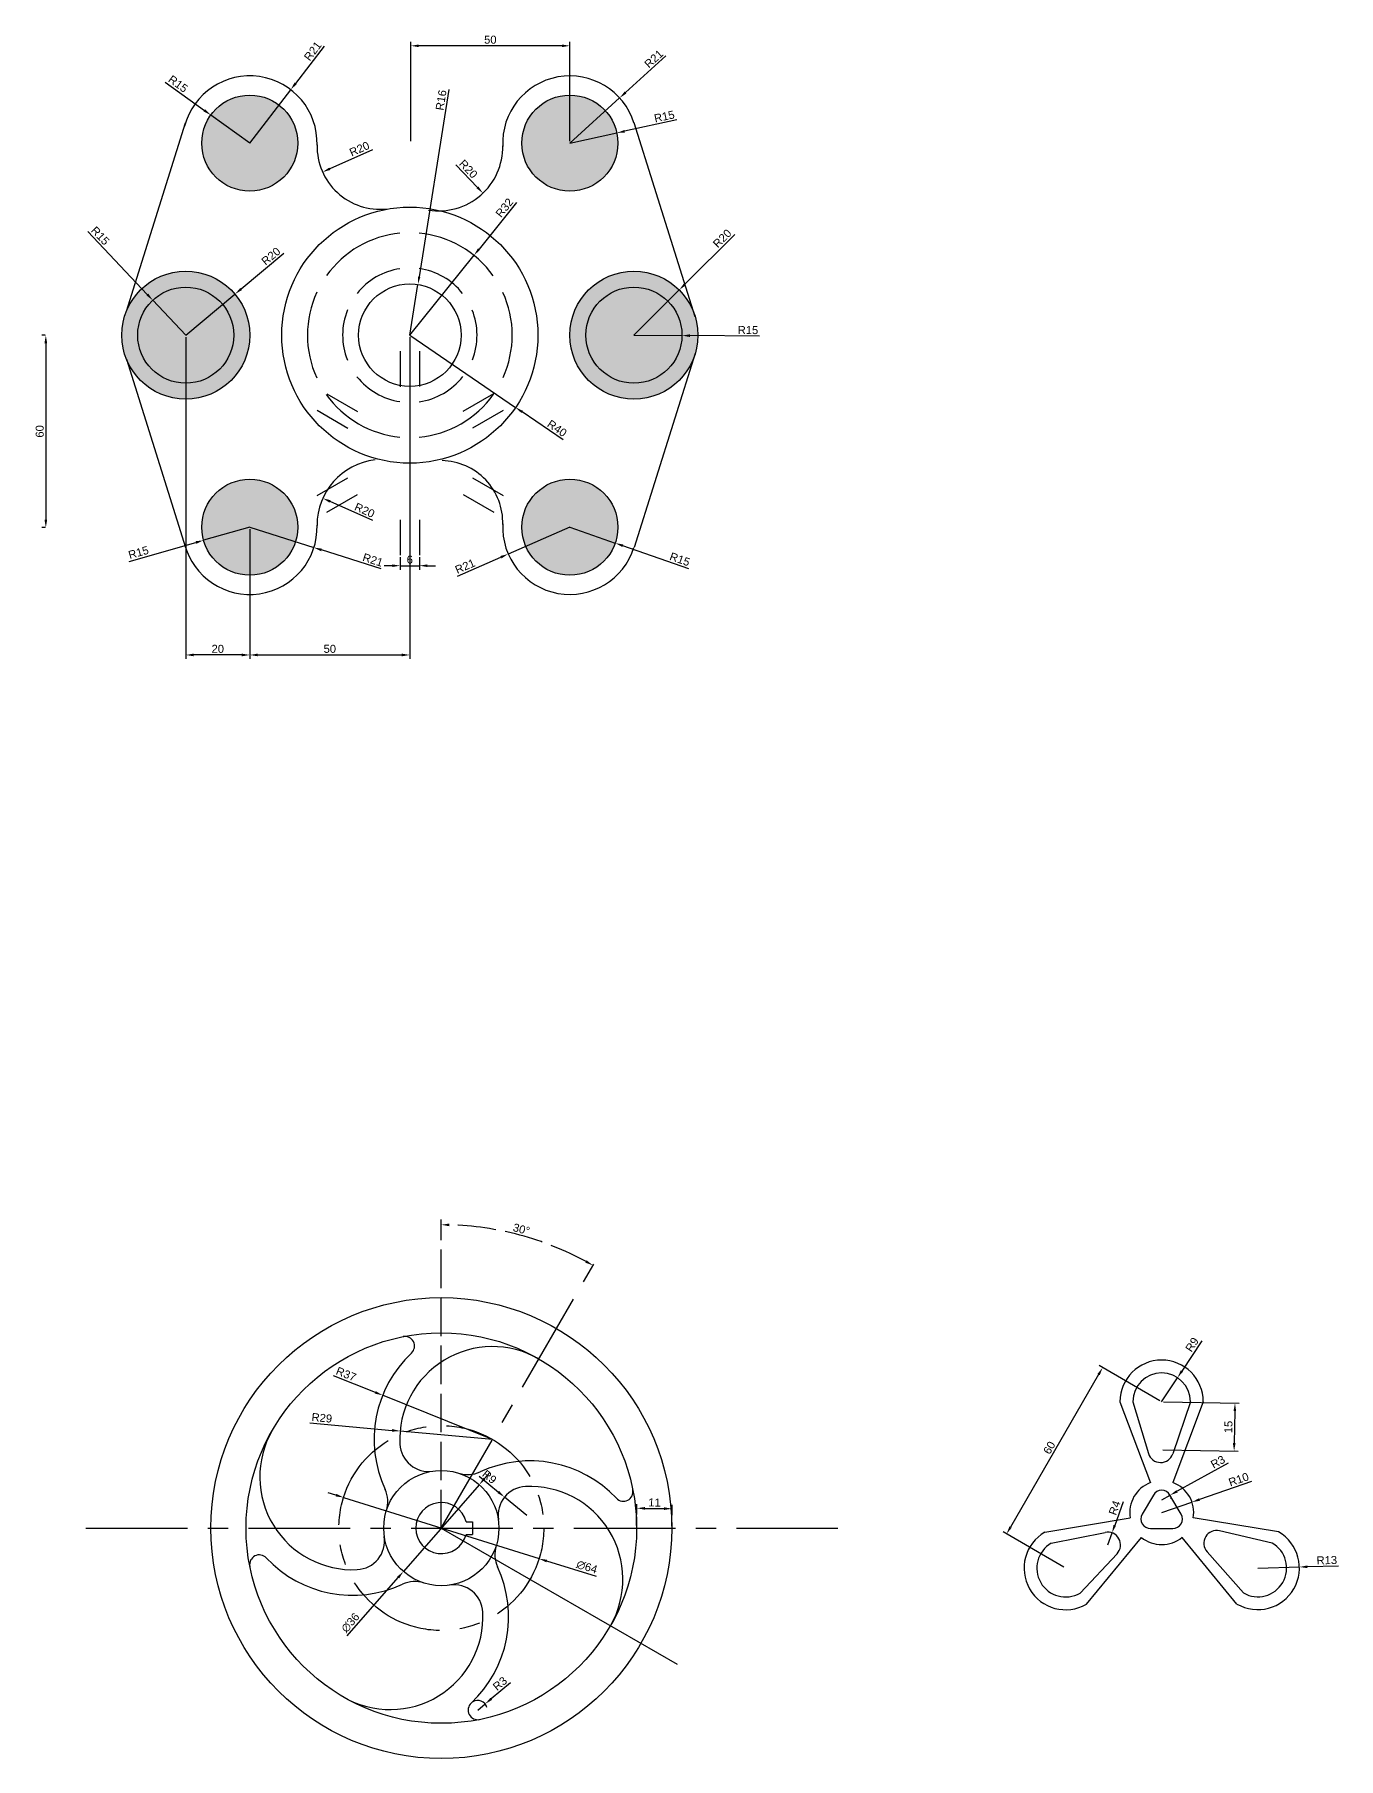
# Model space of a CAD drawing. Header units: millimetres. Extents: x 2986 to 4728, y 1033 to 1995.
# Drawn here: x 4321 to 4728, y 1033 to 1571 of the extents above; entities that cross this region are included whole.
import ezdxf

# ---------------------------------------------------------------- set-up
doc = ezdxf.new("R2010")
doc.units = ezdxf.units.MM
doc.linetypes.add('ACAD_ISO02W100', pattern=[15, 12, -3])
doc.linetypes.add('CENTER', pattern=[50.8, 31.75, -6.35, 6.35, -6.35])
doc.styles.get("Standard").update_dxf_attribs({"font": 'arial.ttf'})
doc.dimstyles.new('ISO-25', dxfattribs={"dimtxt": 2.5, "dimasz": 2.5, "dimexe": 1.25, "dimexo": 0.625, "dimtad": 1, "dimdec": 0, "dimtxsty": 'Standard', "dimcen": 2.5, "dimadec": 0, "dimazin": 0, "dimtfac": 1, "dimtdec": 0, "dimtmove": 0, "dimatfit": 3, "dimfxl": 1, "dimarcsym": 0})

# ---------------------------------------------------------------- blocks, each defined once
blk = doc.blocks.new('*D61')
at = {"color": 0, "lineweight": -2, "transparency": 16777216}
blk.add_line((4426.16, 1535.2), (4412.85, 1529.25), dxfattribs=at)
at = {"color": 0, "transparency": 16777216}
blk.add_solid([(4412.68, 1529.63), (4413.02, 1528.87), (4410.57, 1528.23)], dxfattribs=at)
at = {"layer": 'Defpoints', "color": 0, "transparency": 16777216}
for p in [(4428.55, 1536.27, -60), (4410.57, 1528.23, -60)]:
    blk.add_point(p, dxfattribs=at)
at = {"color": 0, "transparency": 16777216, "insert": (4422.09, 1535.46), "char_height": 2.5, "attachment_point": 5, "rotation": 24.1122}
blk.add_mtext('R20', dxfattribs=at)
blk = doc.blocks.new('*D62')
at = {"color": 0, "lineweight": -2, "transparency": 16777216}
blk.add_line((4452.25, 1530.47), (4458.96, 1523.45), dxfattribs=at)
at = {"color": 0, "transparency": 16777216}
blk.add_solid([(4459.26, 1523.73), (4458.66, 1523.16), (4460.68, 1521.64)], dxfattribs=at)
at = {"layer": 'Defpoints', "color": 0, "transparency": 16777216}
for p in [(4446.87, 1536.1, -60), (4460.68, 1521.64, -60)]:
    blk.add_point(p, dxfattribs=at)
at = {"color": 0, "transparency": 16777216, "insert": (4456.11, 1529.18), "char_height": 2.5, "attachment_point": 5, "rotation": 313.6941}
blk.add_mtext('R20', dxfattribs=at)
blk = doc.blocks.new('*D63')
at = {"color": 0, "lineweight": -2, "transparency": 16777216}
blk.add_line((4426.23, 1419.33), (4412.93, 1425.29), dxfattribs=at)
at = {"color": 0, "transparency": 16777216}
blk.add_solid([(4413.1, 1425.67), (4412.76, 1424.91), (4410.65, 1426.31)], dxfattribs=at)
at = {"layer": 'Defpoints', "color": 0, "transparency": 16777216}
for p in [(4410.65, 1426.31, -60), (4429.33, 1417.94, -60)]:
    blk.add_point(p, dxfattribs=at)
at = {"color": 0, "transparency": 16777216, "insert": (4423.71, 1422.54), "char_height": 2.5, "attachment_point": 5, "rotation": 335.8878}
blk.add_mtext('R20', dxfattribs=at)
blk = doc.blocks.new('*D64')
at = {"color": 0, "lineweight": -2, "transparency": 16777216}
for p, q in [((4438.14, 1537.89), (4438.14, 1568.92)), ((4485.34, 1567.67), (4440.64, 1567.67)), ((4487.84, 1537.89), (4487.84, 1568.92))]:
    blk.add_line(p, q, dxfattribs=at)
at = {"color": 0, "transparency": 16777216}
for points in [[(4440.64, 1568.08), (4440.64, 1567.25), (4438.14, 1567.67)], [(4485.34, 1568.08), (4485.34, 1567.25), (4487.84, 1567.67)]]:
    blk.add_solid(points, dxfattribs=at)
at = {"layer": 'Defpoints', "color": 0, "transparency": 16777216}
for p in [(4438.14, 1567.67), (4438.14, 1537.26, -60), (4487.84, 1537.26, -60)]:
    blk.add_point(p, dxfattribs=at)
at = {"color": 0, "transparency": 16777216, "insert": (4462.99, 1569.57), "char_height": 2.5, "attachment_point": 5}
blk.add_mtext('50', dxfattribs=at)
blk = doc.blocks.new('*D65')
at = {"color": 0, "lineweight": -2, "transparency": 16777216}
for p, q in [((4367.84, 1476.64), (4367.84, 1376.09)), ((4387.84, 1416.64), (4387.84, 1376.09)), ((4385.34, 1377.34), (4370.34, 1377.34))]:
    blk.add_line(p, q, dxfattribs=at)
at = {"color": 0, "transparency": 16777216}
for points in [[(4370.34, 1377.76), (4370.34, 1376.92), (4367.84, 1377.34)], [(4385.34, 1377.76), (4385.34, 1376.92), (4387.84, 1377.34)]]:
    blk.add_solid(points, dxfattribs=at)
at = {"layer": 'Defpoints', "color": 0, "transparency": 16777216}
for p in [(4367.84, 1477.26, -60), (4387.84, 1417.26, -60), (4367.84, 1377.34)]:
    blk.add_point(p, dxfattribs=at)
at = {"color": 0, "transparency": 16777216, "insert": (4377.84, 1379.24), "char_height": 2.5, "attachment_point": 5}
blk.add_mtext('20', dxfattribs=at)
blk = doc.blocks.new('*D66')
at = {"color": 0, "lineweight": -2, "transparency": 16777216}
for p, q in [((4437.84, 1476.64), (4437.84, 1376.09)), ((4387.84, 1416.01), (4387.84, 1376.09)), ((4390.34, 1377.34), (4435.34, 1377.34))]:
    blk.add_line(p, q, dxfattribs=at)
at = {"color": 0, "transparency": 16777216}
for points in [[(4390.34, 1377.76), (4390.34, 1376.92), (4387.84, 1377.34)], [(4435.34, 1377.76), (4435.34, 1376.92), (4437.84, 1377.34)]]:
    blk.add_solid(points, dxfattribs=at)
at = {"layer": 'Defpoints', "color": 0, "transparency": 16777216}
for p in [(4437.84, 1477.26), (4387.84, 1416.64), (4437.84, 1377.34)]:
    blk.add_point(p, dxfattribs=at)
at = {"color": 0, "transparency": 16777216, "insert": (4412.84, 1379.24), "char_height": 2.5, "attachment_point": 5}
blk.add_mtext('50', dxfattribs=at)
blk = doc.blocks.new('*D68')
at = {"color": 0, "lineweight": -2, "transparency": 16777216}
for p, q in [((4487.84, 1417.26), (4502, 1412.3)), ((4524.99, 1404.23), (4504.36, 1411.47))]:
    blk.add_line(p, q, dxfattribs=at)
at = {"color": 0, "transparency": 16777216}
blk.add_solid([(4504.49, 1411.86), (4504.22, 1411.08), (4502, 1412.3)], dxfattribs=at)
at = {"layer": 'Defpoints', "color": 0, "transparency": 16777216}
for p in [(4487.84, 1417.26, -60), (4502, 1412.3, -60)]:
    blk.add_point(p, dxfattribs=at)
at = {"color": 0, "transparency": 16777216, "insert": (4522.2, 1407.23), "char_height": 2.5, "attachment_point": 5, "rotation": 340.671}
blk.add_mtext('R15', dxfattribs=at)
blk = doc.blocks.new('*D69')
at = {"color": 0, "lineweight": -2, "transparency": 16777216}
for p, q in [((4539.33, 1508.69), (4523.77, 1493.16)), ((4507.84, 1477.26), (4522, 1491.39))]:
    blk.add_line(p, q, dxfattribs=at)
at = {"color": 0, "transparency": 16777216}
blk.add_solid([(4523.47, 1493.45), (4524.06, 1492.86), (4522, 1491.39)], dxfattribs=at)
at = {"layer": 'Defpoints', "color": 0, "transparency": 16777216}
for p in [(4522, 1491.39, -60), (4507.84, 1477.26, -60)]:
    blk.add_point(p, dxfattribs=at)
at = {"color": 0, "transparency": 16777216, "insert": (4535.43, 1507.48), "char_height": 2.5, "attachment_point": 5, "rotation": 44.9417}
blk.add_mtext('R20', dxfattribs=at)
blk = doc.blocks.new('*D70')
at = {"color": 0, "lineweight": -2, "transparency": 16777216}
for p, q in [((4507.84, 1477.26), (4522.84, 1477.13)), ((4547.08, 1476.92), (4525.34, 1477.11))]:
    blk.add_line(p, q, dxfattribs=at)
at = {"color": 0, "transparency": 16777216}
blk.add_solid([(4525.34, 1477.53), (4525.34, 1476.69), (4522.84, 1477.13)], dxfattribs=at)
at = {"layer": 'Defpoints', "color": 0, "transparency": 16777216}
for p in [(4507.84, 1477.26, -60), (4522.84, 1477.13, -60)]:
    blk.add_point(p, dxfattribs=at)
at = {"color": 0, "transparency": 16777216, "insert": (4543.47, 1478.85), "char_height": 2.5, "attachment_point": 5, "rotation": 359.4988}
blk.add_mtext('R15', dxfattribs=at)
blk = doc.blocks.new('*D71')
at = {"color": 0, "lineweight": -2, "transparency": 16777216}
for p, q in [((4450.05, 1553.97), (4440.75, 1495.53)), ((4437.84, 1477.26), (4440.36, 1493.06))]:
    blk.add_line(p, q, dxfattribs=at)
at = {"color": 0, "transparency": 16777216}
blk.add_solid([(4440.34, 1495.6), (4441.16, 1495.47), (4440.36, 1493.06)], dxfattribs=at)
at = {"layer": 'Defpoints', "color": 0, "transparency": 16777216}
for p in [(4440.36, 1493.06), (4437.84, 1477.26)]:
    blk.add_point(p, dxfattribs=at)
at = {"color": 0, "transparency": 16777216, "insert": (4447.61, 1550.7), "char_height": 2.5, "attachment_point": 5, "rotation": 80.9533}
blk.add_mtext('R16', dxfattribs=at)
blk = doc.blocks.new('*D72')
at = {"color": 0, "lineweight": -2, "transparency": 16777216}
for p, q in [((4471.14, 1518.7), (4459.45, 1504.16)), ((4437.84, 1477.26), (4457.89, 1502.21))]:
    blk.add_line(p, q, dxfattribs=at)
at = {"color": 0, "transparency": 16777216}
blk.add_solid([(4459.13, 1504.42), (4459.78, 1503.89), (4457.89, 1502.21)], dxfattribs=at)
at = {"layer": 'Defpoints', "color": 0, "transparency": 16777216}
for p in [(4457.89, 1502.21), (4437.84, 1477.26)]:
    blk.add_point(p, dxfattribs=at)
at = {"color": 0, "transparency": 16777216, "insert": (4467.4, 1517.08), "char_height": 2.5, "attachment_point": 5, "rotation": 51.216}
blk.add_mtext('R32', dxfattribs=at)
blk = doc.blocks.new('*D73')
at = {"color": 0, "lineweight": -2, "transparency": 16777216}
for p, q in [((4437.84, 1477.26), (4470.86, 1454.69)), ((4485.74, 1444.53), (4472.93, 1453.28))]:
    blk.add_line(p, q, dxfattribs=at)
at = {"color": 0, "transparency": 16777216}
blk.add_solid([(4473.16, 1453.62), (4472.69, 1452.94), (4470.86, 1454.69)], dxfattribs=at)
at = {"layer": 'Defpoints', "color": 0, "transparency": 16777216}
for p in [(4437.84, 1477.26), (4470.86, 1454.69)]:
    blk.add_point(p, dxfattribs=at)
at = {"color": 0, "transparency": 16777216, "insert": (4483.83, 1448.13), "char_height": 2.5, "attachment_point": 5, "rotation": 325.6472}
blk.add_mtext('R40', dxfattribs=at)
blk = doc.blocks.new('*D74')
at = {"color": 0, "lineweight": -2, "transparency": 16777216}
for p, q in [((4398.44, 1502.78), (4385.12, 1491.67)), ((4367.84, 1477.26), (4383.2, 1490.07))]:
    blk.add_line(p, q, dxfattribs=at)
at = {"color": 0, "transparency": 16777216}
blk.add_solid([(4384.86, 1491.99), (4385.39, 1491.35), (4383.2, 1490.07)], dxfattribs=at)
at = {"layer": 'Defpoints', "color": 0, "transparency": 16777216}
for p in [(4383.2, 1490.07, -60), (4367.84, 1477.26, -60)]:
    blk.add_point(p, dxfattribs=at)
at = {"color": 0, "transparency": 16777216, "insert": (4394.45, 1501.93), "char_height": 2.5, "attachment_point": 5, "rotation": 39.822}
blk.add_mtext('R20', dxfattribs=at)
blk = doc.blocks.new('*D75')
at = {"color": 0, "lineweight": -2, "transparency": 16777216}
for p, q in [((4337.27, 1509.65), (4355.83, 1489.99)), ((4367.84, 1477.26), (4357.54, 1488.17))]:
    blk.add_line(p, q, dxfattribs=at)
at = {"color": 0, "transparency": 16777216}
blk.add_solid([(4356.13, 1490.27), (4355.52, 1489.7), (4357.54, 1488.17)], dxfattribs=at)
at = {"layer": 'Defpoints', "color": 0, "transparency": 16777216}
for p in [(4357.54, 1488.17, -60), (4367.84, 1477.26, -60)]:
    blk.add_point(p, dxfattribs=at)
at = {"color": 0, "transparency": 16777216, "insert": (4341.13, 1508.32), "char_height": 2.5, "attachment_point": 5, "rotation": 313.3552}
blk.add_mtext('R15', dxfattribs=at)
blk = doc.blocks.new('*D76')
at = {"color": 0, "lineweight": -2, "transparency": 16777216}
for p, q in [((4411.06, 1567.55), (4402.15, 1555.94)), ((4387.84, 1537.26), (4400.63, 1553.95))]:
    blk.add_line(p, q, dxfattribs=at)
at = {"color": 0, "transparency": 16777216}
blk.add_solid([(4401.82, 1556.19), (4402.49, 1555.68), (4400.63, 1553.95)], dxfattribs=at)
at = {"layer": 'Defpoints', "color": 0, "transparency": 16777216}
for p in [(4400.63, 1553.95, -60), (4387.84, 1537.26, -60)]:
    blk.add_point(p, dxfattribs=at)
at = {"color": 0, "transparency": 16777216, "insert": (4407.51, 1566.02), "char_height": 2.5, "attachment_point": 5, "rotation": 52.5311}
blk.add_mtext('R21', dxfattribs=at)
blk = doc.blocks.new('*D77')
at = {"color": 0, "lineweight": -2, "transparency": 16777216}
for p, q in [((4361.39, 1556.35), (4373.65, 1547.5)), ((4387.84, 1537.26), (4375.68, 1546.04))]:
    blk.add_line(p, q, dxfattribs=at)
at = {"color": 0, "transparency": 16777216}
blk.add_solid([(4373.89, 1547.84), (4373.41, 1547.17), (4375.68, 1546.04)], dxfattribs=at)
at = {"layer": 'Defpoints', "color": 0, "transparency": 16777216}
for p in [(4375.68, 1546.04, -60), (4387.84, 1537.26, -60)]:
    blk.add_point(p, dxfattribs=at)
at = {"color": 0, "transparency": 16777216, "insert": (4365.44, 1555.77), "char_height": 2.5, "attachment_point": 5, "rotation": 324.1839}
blk.add_mtext('R15', dxfattribs=at)
blk = doc.blocks.new('*D78')
at = {"color": 0, "lineweight": -2, "transparency": 16777216}
for p, q in [((4517.79, 1564.49), (4505.23, 1553.07)), ((4487.84, 1537.26), (4503.38, 1551.39))]:
    blk.add_line(p, q, dxfattribs=at)
at = {"color": 0, "transparency": 16777216}
blk.add_solid([(4504.95, 1553.38), (4505.51, 1552.76), (4503.38, 1551.39)], dxfattribs=at)
at = {"layer": 'Defpoints', "color": 0, "transparency": 16777216}
for p in [(4503.38, 1551.39, -60), (4487.84, 1537.26, -60)]:
    blk.add_point(p, dxfattribs=at)
at = {"color": 0, "transparency": 16777216, "insert": (4514.04, 1563.61), "char_height": 2.5, "attachment_point": 5, "rotation": 42.2667}
blk.add_mtext('R21', dxfattribs=at)
blk = doc.blocks.new('*D79')
at = {"color": 0, "lineweight": -2, "transparency": 16777216}
for p, q in [((4521.28, 1544.5), (4504.95, 1540.97)), ((4487.84, 1537.26), (4502.5, 1540.44))]:
    blk.add_line(p, q, dxfattribs=at)
at = {"color": 0, "transparency": 16777216}
blk.add_solid([(4504.86, 1541.37), (4505.03, 1540.56), (4502.5, 1540.44)], dxfattribs=at)
at = {"layer": 'Defpoints', "color": 0, "transparency": 16777216}
for p in [(4487.84, 1537.26, -60), (4502.5, 1540.44, -60)]:
    blk.add_point(p, dxfattribs=at)
at = {"color": 0, "transparency": 16777216, "insert": (4517.34, 1545.59), "char_height": 2.5, "attachment_point": 5, "rotation": 12.2175}
blk.add_mtext('R15', dxfattribs=at)
blk = doc.blocks.new('*D80')
at = {"color": 0, "lineweight": -2, "transparency": 16777216}
for p, q in [((4387.84, 1417.26), (4373.41, 1413.16)), ((4350.11, 1406.53), (4371.01, 1412.48))]:
    blk.add_line(p, q, dxfattribs=at)
at = {"color": 0, "transparency": 16777216}
blk.add_solid([(4370.89, 1412.88), (4371.12, 1412.07), (4373.41, 1413.16)], dxfattribs=at)
at = {"layer": 'Defpoints', "color": 0, "transparency": 16777216}
for p in [(4387.84, 1417.26, -60), (4373.41, 1413.16, -60)]:
    blk.add_point(p, dxfattribs=at)
at = {"color": 0, "transparency": 16777216, "insert": (4353.08, 1409.35), "char_height": 2.5, "attachment_point": 5, "rotation": 15.8754}
blk.add_mtext('R15', dxfattribs=at)
blk = doc.blocks.new('*D81')
at = {"color": 0, "lineweight": -2, "transparency": 16777216}
for p, q in [((4387.84, 1417.26), (4407.89, 1410.9)), ((4428.93, 1404.23), (4410.27, 1410.15))]:
    blk.add_line(p, q, dxfattribs=at)
at = {"color": 0, "transparency": 16777216}
blk.add_solid([(4410.39, 1410.54), (4410.14, 1409.75), (4407.89, 1410.9)], dxfattribs=at)
at = {"layer": 'Defpoints', "color": 0, "transparency": 16777216}
for p in [(4387.84, 1417.26, -60), (4407.89, 1410.9, -60)]:
    blk.add_point(p, dxfattribs=at)
at = {"color": 0, "transparency": 16777216, "insert": (4426.29, 1407.04), "char_height": 2.5, "attachment_point": 5, "rotation": 342.3958}
blk.add_mtext('R21', dxfattribs=at)
blk = doc.blocks.new('*D82')
at = {"color": 0, "lineweight": -2, "transparency": 16777216}
for p, q in [((4487.84, 1417.26), (4468.59, 1408.88)), ((4452.76, 1401.99), (4466.3, 1407.88))]:
    blk.add_line(p, q, dxfattribs=at)
at = {"color": 0, "transparency": 16777216}
blk.add_solid([(4466.13, 1408.26), (4466.46, 1407.5), (4468.59, 1408.88)], dxfattribs=at)
at = {"layer": 'Defpoints', "color": 0, "transparency": 16777216}
for p in [(4487.84, 1417.26, -60), (4468.59, 1408.88, -60)]:
    blk.add_point(p, dxfattribs=at)
at = {"color": 0, "transparency": 16777216, "insert": (4455.1, 1405.06), "char_height": 2.5, "attachment_point": 5, "rotation": 23.5279}
blk.add_mtext('R21', dxfattribs=at)
blk = doc.blocks.new('*D84')
at = {"color": 0, "lineweight": -2, "transparency": 16777216}
for p, q in [((4323.95, 1477.26), (4322.88, 1477.26)), ((4324.13, 1474.76), (4324.13, 1419.64)), ((4323.95, 1417.14), (4322.88, 1417.14))]:
    blk.add_line(p, q, dxfattribs=at)
at = {"color": 0, "transparency": 16777216}
for points in [[(4323.71, 1474.76), (4324.54, 1474.76), (4324.13, 1477.26)], [(4323.71, 1419.64), (4324.54, 1419.64), (4324.13, 1417.14)]]:
    blk.add_solid(points, dxfattribs=at)
at = {"layer": 'Defpoints', "color": 0, "transparency": 16777216}
for p in [(4324.57, 1477.26), (4324.13, 1417.14), (4324.57, 1417.14)]:
    blk.add_point(p, dxfattribs=at)
at = {"color": 0, "transparency": 16777216, "insert": (4322.22, 1447.2), "char_height": 2.5, "attachment_point": 5, "rotation": 90}
blk.add_mtext('60', dxfattribs=at)
blk = doc.blocks.new('*D85')
at = {"color": 0, "lineweight": -2, "transparency": 16777216}
for p, q in [((4434.84, 1407.9), (4434.84, 1403.98)), ((4440.84, 1407.88), (4440.84, 1403.98)), ((4432.34, 1405.23), (4429.84, 1405.23)), ((4434.84, 1405.23), (4440.84, 1405.23)), ((4443.34, 1405.23), (4445.84, 1405.23))]:
    blk.add_line(p, q, dxfattribs=at)
at = {"color": 0, "transparency": 16777216}
for points in [[(4432.34, 1405.65), (4432.34, 1404.82), (4434.84, 1405.23)], [(4443.34, 1405.65), (4443.34, 1404.82), (4440.84, 1405.23)]]:
    blk.add_solid(points, dxfattribs=at)
at = {"layer": 'Defpoints', "color": 0, "transparency": 16777216}
for p in [(4434.84, 1408.52, -4617.16), (4440.84, 1408.51, -4617.16), (4440.84, 1405.23)]:
    blk.add_point(p, dxfattribs=at)
at = {"color": 0, "transparency": 16777216, "insert": (4437.84, 1407.13), "char_height": 2.5, "attachment_point": 5}
blk.add_mtext('6', dxfattribs=at)
blk = doc.blocks.new('*U86')
for centre, radius, start, end in [((-7.44, -4.83), 29, 60, 182.886), ((-27.41, -5.84), 9, 182.886, 278.4652), ((-15.15, -6.85), 9, 252.1264, 294.9802), ((4.28, -48.55), 37, 43.1982, 114.9802), ((33.44, -21.17), 3, 223.1982, 11.3162)]:
    blk.add_arc(centre, radius, start, end)
blk = doc.blocks.new('*U87')
at = {"color": 0, "linetype": 'ByBlock', "lineweight": -2, "transparency": 16777216}
for p, rotation in [((4415.13, 1127.97), 90.00000000000001), ((4480.23, 1081.1), 269.9999999999999), ((4424.24, 1071.99), 180)]:
    blk.add_blockref('*U86', p, dxfattribs=dict(at, rotation=rotation))
blk.add_blockref('*U86', (4471.11, 1137.08), dxfattribs=at)
blk = doc.blocks.new('*D88')
at = {"color": 0, "lineweight": -2, "transparency": 16777216}
for p, q in [((4508.69, 1105.31), (4508.78, 1111.98)), ((4511.26, 1110.7), (4517.26, 1110.61)), ((4519.69, 1105.16), (4519.78, 1111.83))]:
    blk.add_line(p, q, dxfattribs=at)
at = {"color": 0, "transparency": 16777216}
for points in [[(4511.27, 1111.11), (4511.26, 1110.28), (4508.76, 1110.73)], [(4517.27, 1111.03), (4517.26, 1110.19), (4519.76, 1110.58)]]:
    blk.add_solid(points, dxfattribs=at)
at = {"layer": 'Defpoints', "color": 0, "transparency": 16777216}
for p in [(4519.76, 1110.58), (4508.68, 1104.69), (4519.68, 1104.53)]:
    blk.add_point(p, dxfattribs=at)
at = {"color": 0, "transparency": 16777216, "insert": (4514.29, 1112.53), "char_height": 2.5, "attachment_point": 5, "rotation": 359.194}
blk.add_mtext('11', dxfattribs=at)
blk = doc.blocks.new('*D89')
at = {"color": 0, "lineweight": -2, "transparency": 16777216}
for p, q in [((4459.46, 1120.73), (4465.49, 1115.8)), ((4474.38, 1108.51), (4467.42, 1114.21))]:
    blk.add_line(p, q, dxfattribs=at)
at = {"color": 0, "transparency": 16777216}
blk.add_solid([(4465.75, 1116.12), (4465.22, 1115.47), (4467.42, 1114.21)], dxfattribs=at)
at = {"layer": 'Defpoints', "color": 0, "transparency": 16777216}
for p in [(4467.42, 1114.21), (4474.38, 1108.51)]:
    blk.add_point(p, dxfattribs=at)
at = {"color": 0, "transparency": 16777216, "insert": (4462.71, 1120.53), "char_height": 2.5, "attachment_point": 5, "rotation": 320.6756}
blk.add_mtext('R9', dxfattribs=at)
blk = doc.blocks.new('*D90')
at = {"color": 0, "lineweight": -2, "transparency": 16777216}
for p, q in [((4406.59, 1137.39), (4432.31, 1135.07)), ((4463.68, 1132.25), (4434.8, 1134.85))]:
    blk.add_line(p, q, dxfattribs=at)
at = {"color": 0, "transparency": 16777216}
blk.add_solid([(4432.34, 1135.49), (4432.27, 1134.66), (4434.8, 1134.85)], dxfattribs=at)
at = {"layer": 'Defpoints', "color": 0, "transparency": 16777216}
for p in [(4434.8, 1134.85), (4463.68, 1132.25)]:
    blk.add_point(p, dxfattribs=at)
at = {"color": 0, "transparency": 16777216, "insert": (4410.36, 1138.96), "char_height": 2.5, "attachment_point": 5, "rotation": 354.8525}
blk.add_mtext('R29', dxfattribs=at)
blk = doc.blocks.new('*D91')
at = {"color": 0, "lineweight": -2, "transparency": 16777216}
for p, q in [((4413.87, 1152.21), (4427.02, 1146.95)), ((4463.68, 1132.25), (4429.34, 1146.02))]:
    blk.add_line(p, q, dxfattribs=at)
at = {"color": 0, "transparency": 16777216}
blk.add_solid([(4427.17, 1147.33), (4426.86, 1146.56), (4429.34, 1146.02)], dxfattribs=at)
at = {"layer": 'Defpoints', "color": 0, "transparency": 16777216}
for p in [(4429.34, 1146.02), (4463.68, 1132.25)]:
    blk.add_point(p, dxfattribs=at)
at = {"color": 0, "transparency": 16777216, "insert": (4417.94, 1152.64), "char_height": 2.5, "attachment_point": 5, "rotation": 338.153}
blk.add_mtext('R37', dxfattribs=at)
blk = doc.blocks.new('*D92')
at = {"color": 0, "lineweight": -2, "transparency": 16777216}
for p, q in [((4469.26, 1056.17), (4463.28, 1051.19)), ((4459.06, 1047.66), (4461.36, 1049.58))]:
    blk.add_line(p, q, dxfattribs=at)
blk.add_arc((4459.06, 1047.66), 3, 15.9687, 121.2615, dxfattribs=at)
at = {"color": 0, "transparency": 16777216}
blk.add_solid([(4463.02, 1051.51), (4463.55, 1050.87), (4461.36, 1049.58)], dxfattribs=at)
at = {"layer": 'Defpoints', "color": 0, "transparency": 16777216}
for p in [(4459.06, 1047.66), (4461.36, 1049.58)]:
    blk.add_point(p, dxfattribs=at)
at = {"color": 0, "transparency": 16777216, "insert": (4466.01, 1055.94), "char_height": 2.5, "attachment_point": 5, "rotation": 39.8419}
blk.add_mtext('R3', dxfattribs=at)
blk = doc.blocks.new('*D93')
at = {"color": 0, "lineweight": -2, "transparency": 16777216}
for p, q in [((4461.16, 1119.98), (4462.8, 1121.86)), ((4459.51, 1118.09), (4435.84, 1090.97)), ((4418.27, 1070.84), (4434.2, 1089.09))]:
    blk.add_line(p, q, dxfattribs=at)
at = {"color": 0, "transparency": 16777216}
for points in [[(4460.84, 1120.25), (4461.47, 1119.7), (4459.51, 1118.09)], [(4433.88, 1089.36), (4434.51, 1088.82), (4435.84, 1090.97)]]:
    blk.add_solid(points, dxfattribs=at)
at = {"layer": 'Defpoints', "color": 0, "transparency": 16777216}
for p in [(4459.51, 1118.09), (4435.84, 1090.97)]:
    blk.add_point(p, dxfattribs=at)
at = {"color": 0, "transparency": 16777216, "insert": (4419.27, 1074.98), "char_height": 2.5, "attachment_point": 5, "rotation": 48.8842}
blk.add_mtext('∅36', dxfattribs=at)
blk = doc.blocks.new('*D94')
at = {"color": 0, "lineweight": -2, "transparency": 16777216}
for p, q in [((4414.75, 1114.83), (4412.37, 1115.58)), ((4417.14, 1114.09), (4478.22, 1094.98)), ((4496.18, 1089.36), (4480.6, 1094.23))]:
    blk.add_line(p, q, dxfattribs=at)
at = {"color": 0, "transparency": 16777216}
for points in [[(4414.88, 1115.23), (4414.63, 1114.44), (4417.14, 1114.09)], [(4480.73, 1094.63), (4480.48, 1093.84), (4478.22, 1094.98)]]:
    blk.add_solid(points, dxfattribs=at)
at = {"layer": 'Defpoints', "color": 0, "transparency": 16777216}
for p in [(4417.14, 1114.09), (4478.22, 1094.98)]:
    blk.add_point(p, dxfattribs=at)
at = {"color": 0, "transparency": 16777216, "insert": (4493.17, 1092.37), "char_height": 2.5, "attachment_point": 5, "rotation": 342.6284}
blk.add_mtext('∅64', dxfattribs=at)
blk = doc.blocks.new('*D95')
at = {"color": 0, "linetype": 'ACAD_ISO02W100', "lineweight": -2, "transparency": 16777216}
blk.add_arc((4447.68, 1104.53), 94.77, 61.5115, 88.4885, dxfattribs=at)
at = {"color": 0, "linetype": 'ACAD_ISO02W100', "transparency": 16777216}
for points in [[(4450.17, 1198.85), (4450.18, 1199.69), (4447.68, 1199.3)], [(4493.09, 1188.19), (4492.68, 1187.46), (4495.06, 1186.61)]]:
    blk.add_solid(points, dxfattribs=at)
at = {"layer": 'Defpoints', "color": 0, "linetype": 'ACAD_ISO02W100', "transparency": 16777216}
for p in [(4447.68, 1200.99), (4480.09, 1193.59), (4495.28, 1186.98), (4447.68, 1104.53), (4447.68, 1104.53)]:
    blk.add_point(p, dxfattribs=at)
at = {"color": 0, "linetype": 'ACAD_ISO02W100', "transparency": 16777216, "insert": (4472.7, 1197.91), "char_height": 2.5, "attachment_point": 5, "rotation": 345}
blk.add_mtext('30°', dxfattribs=at)
blk = doc.blocks.new('*D113')
at = {"color": 0, "lineweight": -2, "transparency": 16777216}
for p, q in [((4673.32, 1144.01), (4696.87, 1143.56)), ((4695.57, 1141.08), (4695.38, 1131.08)), ((4673.03, 1129.01), (4696.58, 1128.56))]:
    blk.add_line(p, q, dxfattribs=at)
at = {"color": 0, "transparency": 16777216}
for points in [[(4695.15, 1141.09), (4695.98, 1141.07), (4695.62, 1143.58)], [(4694.96, 1131.09), (4695.79, 1131.07), (4695.33, 1128.58)]]:
    blk.add_solid(points, dxfattribs=at)
at = {"layer": 'Defpoints', "color": 0, "transparency": 16777216}
for p in [(4672.69, 1144.02), (4672.41, 1129.02), (4695.33, 1128.58)]:
    blk.add_point(p, dxfattribs=at)
at = {"color": 0, "transparency": 16777216, "insert": (4693.57, 1136.12), "char_height": 2.5, "attachment_point": 5, "rotation": 88.8991}
blk.add_mtext('15', dxfattribs=at)
blk = doc.blocks.new('*U114')
for p, q in [((-13, 6.15), (-3.5, -19.15)), ((-9, 6.15), (-4.12, -10.01)), ((9, 6.15), (3.5, -10.13)), ((13, 6.15), (3.53, -19.14))]:
    blk.add_line(p, q)
for centre, radius, start, end in [((0, 6.15), 13, 0, 180), ((0, 6.15), 9, 0, 180), ((-0.29, -8.85), 4, 196.818, 341.3348)]:
    blk.add_arc(centre, radius, start, end)
blk = doc.blocks.new('*U115')
at = {"color": 0, "linetype": 'ByBlock', "lineweight": -2, "transparency": 16777216}
blk.add_blockref('*U114', (4895.86, 1112.64), dxfattribs=at)
for p, rotation in [((4871.21, 1069.86), 120), ((4920.58, 1069.9), 240)]:
    blk.add_blockref('*U114', p, dxfattribs=dict(at, rotation=rotation))
blk = doc.blocks.new('*D116')
at = {"color": 0, "lineweight": -2, "transparency": 16777216}
for p, q in [((4685.25, 1163.01), (4679.04, 1153.61)), ((4672.69, 1144.02), (4677.66, 1151.53))]:
    blk.add_line(p, q, dxfattribs=at)
at = {"color": 0, "transparency": 16777216}
blk.add_solid([(4678.69, 1153.84), (4679.38, 1153.38), (4677.66, 1151.53)], dxfattribs=at)
at = {"layer": 'Defpoints', "color": 0, "transparency": 16777216}
for p in [(4677.66, 1151.53), (4672.69, 1144.02)]:
    blk.add_point(p, dxfattribs=at)
at = {"color": 0, "transparency": 16777216, "insert": (4682.2, 1161.85), "char_height": 2.5, "attachment_point": 5, "rotation": 56.5337}
blk.add_mtext('R9', dxfattribs=at)
blk = doc.blocks.new('*D117')
at = {"color": 0, "lineweight": -2, "transparency": 16777216}
for p, q in [((4702.74, 1092.06), (4715.73, 1092.38)), ((4727.95, 1092.68), (4718.23, 1092.44))]:
    blk.add_line(p, q, dxfattribs=at)
at = {"color": 0, "transparency": 16777216}
blk.add_solid([(4718.22, 1092.86), (4718.24, 1092.02), (4715.73, 1092.38)], dxfattribs=at)
at = {"layer": 'Defpoints', "color": 0, "transparency": 16777216}
for p in [(4702.74, 1092.06), (4715.73, 1092.38)]:
    blk.add_point(p, dxfattribs=at)
at = {"color": 0, "transparency": 16777216, "insert": (4724.3, 1094.49), "char_height": 2.5, "attachment_point": 5, "rotation": 1.4086}
blk.add_mtext('R13', dxfattribs=at)
blk = doc.blocks.new('*D118')
at = {"color": 0, "lineweight": -2, "transparency": 16777216}
for p, q in [((4700.8, 1119.11), (4684.53, 1113.46)), ((4672.72, 1109.37), (4682.16, 1112.64))]:
    blk.add_line(p, q, dxfattribs=at)
at = {"color": 0, "transparency": 16777216}
blk.add_solid([(4684.39, 1113.86), (4684.66, 1113.07), (4682.16, 1112.64)], dxfattribs=at)
at = {"layer": 'Defpoints', "color": 0, "transparency": 16777216}
for p in [(4682.16, 1112.64), (4672.72, 1109.37)]:
    blk.add_point(p, dxfattribs=at)
at = {"color": 0, "transparency": 16777216, "insert": (4696.77, 1119.72), "char_height": 2.5, "attachment_point": 5, "rotation": 19.1296}
blk.add_mtext('R10', dxfattribs=at)
blk = doc.blocks.new('*D119')
at = {"color": 0, "lineweight": -2, "transparency": 16777216}
for p, q in [((4693.5, 1124.81), (4677.53, 1116.02)), ((4672.72, 1113.37), (4675.34, 1114.81))]:
    blk.add_line(p, q, dxfattribs=at)
blk.add_arc((4672.72, 1113.37), 3, 4.9721, 30, dxfattribs=at)
at = {"color": 0, "transparency": 16777216}
blk.add_solid([(4677.33, 1116.39), (4677.73, 1115.66), (4675.34, 1114.81)], dxfattribs=at)
at = {"layer": 'Defpoints', "color": 0, "transparency": 16777216}
for p in [(4672.72, 1113.37), (4675.34, 1114.81)]:
    blk.add_point(p, dxfattribs=at)
at = {"color": 0, "transparency": 16777216, "insert": (4690.27, 1125.21), "char_height": 2.5, "attachment_point": 5, "rotation": 28.8453}
blk.add_mtext('R3', dxfattribs=at)
blk = doc.blocks.new('*D120')
at = {"color": 0, "lineweight": -2, "transparency": 16777216}
for p, q in [((4660.66, 1112.71), (4658.04, 1105.39)), ((4655.85, 1099.27), (4657.2, 1103.04))]:
    blk.add_line(p, q, dxfattribs=at)
at = {"color": 0, "transparency": 16777216}
blk.add_solid([(4657.65, 1105.53), (4658.43, 1105.25), (4657.2, 1103.04)], dxfattribs=at)
at = {"layer": 'Defpoints', "color": 0, "transparency": 16777216}
for p in [(4655.85, 1099.27), (4657.2, 1103.04)]:
    blk.add_point(p, dxfattribs=at)
at = {"color": 0, "transparency": 16777216, "insert": (4658, 1110.86), "char_height": 2.5, "attachment_point": 5, "rotation": 70.3023}
blk.add_mtext('R4', dxfattribs=at)
blk = doc.blocks.new('*D121')
at = {"color": 0, "lineweight": -2, "transparency": 16777216}
for p, q in [((4672.15, 1144.33), (4653.18, 1155.29)), ((4653.01, 1152.5), (4625.51, 1104.86)), ((4642.15, 1092.37), (4623.18, 1103.32))]:
    blk.add_line(p, q, dxfattribs=at)
at = {"color": 0, "transparency": 16777216}
for points in [[(4652.65, 1152.7), (4653.37, 1152.29), (4654.26, 1154.66)], [(4625.15, 1105.07), (4625.87, 1104.66), (4624.26, 1102.7)]]:
    blk.add_solid(points, dxfattribs=at)
at = {"layer": 'Defpoints', "color": 0, "transparency": 16777216}
for p in [(4672.69, 1144.02), (4624.26, 1102.7), (4642.69, 1092.06)]:
    blk.add_point(p, dxfattribs=at)
at = {"color": 0, "transparency": 16777216, "insert": (4637.62, 1129.63), "char_height": 2.5, "attachment_point": 5, "rotation": 60}
blk.add_mtext('60', dxfattribs=at)

msp = doc.modelspace()

# ---------------------------------------------------------------- hatches: boundary and pattern name
at = {"true_color": 0x2776bb}
h = msp.add_hatch(color=152, dxfattribs=at)
h.dxf.hatch_style = 1
h.paths.add_polyline_path([(4402.84, 1537.26, 1), (4372.84, 1537.26, 1)])
h.paths.add_polyline_path([(4502.84, 1537.26, 1), (4472.84, 1537.26, 1)])
h.paths.add_polyline_path([(4402.84, 1417.26, 1), (4372.84, 1417.26, 1)])
h = msp.add_hatch(color=256)
h.dxf.hatch_style = 1
h.paths.add_polyline_path([(4347.84, 1477.26, 1), (4387.84, 1477.26, 1)])
h.paths.add_polyline_path([(4382.84, 1477.26, -1), (4352.84, 1477.26, -1)], flags=16)
h.paths.add_polyline_path([(4487.84, 1477.26, 0.850664), (4526.81, 1470.93), (4527.01, 1471.55, 0.072557), (4527.84, 1477.26, 0.072557), (4527.01, 1482.98), (4526.81, 1483.59, 0.850664)])
h.paths.add_polyline_path([(4522.84, 1477.26, -1), (4492.84, 1477.26, -1)], flags=16)
h = msp.add_hatch(color=152, dxfattribs=at)
h.dxf.hatch_style = 1
h.paths.add_polyline_path([(4472.84, 1417.26, 1), (4502.84, 1417.26, 1)])
h.paths.add_polyline_path([(4352.84, 1477.26, 1), (4382.84, 1477.26, 1)])
h.paths.add_polyline_path([(4492.84, 1477.26, 1), (4522.84, 1477.26, 1)])

# ---------------------------------------------------------------- linework, layer by layer
for p, q in [((4349.31, 1484.79, -60), (4367.81, 1543.57, -60)), ((4527.01, 1482.98, -60), (4507.87, 1543.59, -60)), ((4434.84, 1472.23, -4617.16), (4434.84, 1461.15, -4617.16)), ((4440.84, 1472.24, -4617.16), (4440.84, 1461.17, -4617.16)), ((4527.01, 1471.55, -60), (4507.87, 1410.94, -60)), ((4349.31, 1469.74, -60), (4367.81, 1410.96, -60)), ((4411.88, 1458.97, -4617.16), (4421.47, 1453.43, -4617.16)), ((4463.99, 1458.92, -4617.16), (4454.4, 1453.39, -4617.16)), ((4408.86, 1453.78, -4617.16), (4418.45, 1448.25, -4617.16)), ((4467, 1453.73, -4617.16), (4457.41, 1448.19, -4617.16)), ((4418.41, 1432.6, -4617.16), (4408.82, 1427.07, -4617.16)), ((4457.45, 1432.66, -4617.16), (4467.04, 1427.12, -4617.16)), ((4421.4, 1427.4, -4617.16), (4411.81, 1421.87, -4617.16)), ((4454.47, 1427.45, -4617.16), (4464.06, 1421.92, -4617.16)), ((4434.84, 1419.6, -4617.16), (4434.84, 1408.52, -4617.16)), ((4440.84, 1419.58, -4617.16), (4440.84, 1408.51, -4617.16)), ((4447.68, 1104.53), (4521.37, 1061.99)), ((4455.42, 1106.53), (4457.37, 1106.53)), ((4457.37, 1106.53), (4457.37, 1102.53)), ((4447.68, 1102.53), (4447.68, 1102.53)), ((4455.42, 1102.53), (4457.37, 1102.53))]:
    msp.add_line(p, q)
at = {"linetype": 'ACAD_ISO02W100'}
msp.add_line((4447.68, 1104.53), (4447.68, 1200.99), dxfattribs=at)
at = {"linetype": 'CENTER'}
for p, q in [((4447.68, 1104.53), (4495.28, 1186.98)), ((4336.65, 1104.53), (4571.52, 1104.53))]:
    msp.add_line(p, q, dxfattribs=at)
msp.add_lwpolyline([(4670.12, 1114.87), (4666.65, 1108.87, 0.57735), (4669.25, 1104.37), (4676.18, 1104.37, 0.57735), (4678.78, 1108.87), (4675.31, 1114.87, 0.57735)], format="xyb", close=True)
for centre, radius in [((4387.84, 1537.26, -60), 15), ((4487.84, 1537.26, -60), 15), ((4437.84, 1477.26), 40), ((4367.84, 1477.26, -60), 20), ((4367.84, 1477.26, -60), 15), ((4437.84, 1477.26), 16), ((4507.84, 1477.26, -60), 20), ((4507.84, 1477.26, -60), 15), ((4387.84, 1417.26, -60), 15), ((4487.84, 1417.26, -60), 15), ((4447.68, 1104.53), 72), ((4447.68, 1104.53), 61), ((4447.68, 1104.53), 18)]:
    msp.add_circle(centre, radius)
msp.add_circle((4447.68, 1104.53), 32, dxfattribs=at)
for centre, radius, start, end in [((4387.84, 1537.26, -60), 21.03, 358.1511, 165.5049), ((4487.84, 1537.26, -60), 21, 17.5266, 182.8534), ((4428.55, 1536.27, 11.35), 19.69, 178.7626, 275.8415), ((4446.87, 1536.1, -60), 20, 260.9013, 0.9499), ((4429.26, 1536.58, -60), 20.4, 294.8719, 294.9371), ((4437.84, 1477.26), 32, 95.5177, 144.4689), ((4437.84, 1477.26), 32, 35.4279, 84.7589), ((4437.84, 1477.26), 21, 98.4252, 141.5541), ((4437.84, 1477.26), 21, 38.2876, 81.9987), ((4437.84, 1477.26), 32, 155.2277, 204.5721), ((4437.84, 1477.26), 32, 335.5311, 24.6692), ((4437.84, 1477.26), 21, 157.9807, 201.7124), ((4437.84, 1477.26), 21, 338.4459, 21.8612), ((4437.84, 1477.26), 21, 218.1388, 261.5748), ((4437.84, 1477.26), 21, 278.0013, 322.0193), ((4437.84, 1477.26), 32, 215.3308, 264.4823), ((4437.84, 1477.26), 32, 275.2411, 324.7723), ((4429.33, 1417.94, -60), 20.47, 96.5697, 180.3235), ((4429.26, 1417.94, -60), 20.4, 65.0629, 65.1281), ((4447.52, 1418.72, -60), 19.35, 358.1549, 88.8871), ((4387.84, 1417.26, -60), 21.03, 194.4951, 1.8489), ((4487.84, 1417.26, -60), 21, 177.1466, 342.4734), ((4672.72, 1109.37), 10, 110.5952, 189.4692), ((4672.72, 1109.37), 10, 350.5952, 69.4692), ((4447.68, 1104.53), 8, 14.4775, 345.5225), ((4475.39, 1088.53), 37, 25.622, 25.8881), ((4672.72, 1109.37), 10, 230.5952, 309.4692)]:
    msp.add_arc(centre, radius, start, end)

# ---------------------------------------------------------------- block references
for name, p in [('*U87', (0, 0)), ('*U115', (-223.17, 25.23))]:
    msp.add_blockref(name, p)

# ---------------------------------------------------------------- dimensions: what is measured, and where the dimension line sits
for center, mpoint, picture, middle in [((4387.84, 1537.26, -60), (4400.63, 1553.95, -60), '*D76', (4409.01, 1564.88)), ((4487.84, 1537.26, -60), (4503.38, 1551.39, -60), '*D78', (4515.3, 1562.22)), ((4387.84, 1537.26, -60), (4375.68, 1546.04, -60), '*D77', (4364.33, 1554.23)), ((4437.84, 1477.26), (4440.36, 1493.06), '*D71', (4449.49, 1550.4)), ((4487.84, 1537.26, -60), (4502.5, 1540.44, -60), '*D79', (4517.74, 1543.74)), ((4428.55, 1536.27, 11.35), (4410.57, 1528.23, 11.35), '*D61', (4422.86, 1533.73, 71.35)), ((4446.87, 1536.1, -60), (4460.68, 1521.64, -60), '*D62', (4454.74, 1527.86)), ((4437.84, 1477.26), (4457.89, 1502.21), '*D72', (4468.88, 1515.89)), ((4367.84, 1477.26, -60), (4357.54, 1488.17, -60), '*D75', (4339.75, 1507.01)), ((4507.84, 1477.26, -60), (4522, 1491.39, -60), '*D69', (4536.78, 1506.14)), ((4367.84, 1477.26, -60), (4383.2, 1490.07, -60), '*D74', (4395.67, 1500.47)), ((4437.84, 1477.26), (4470.86, 1454.69), '*D73', (4482.76, 1446.56)), ((4507.84, 1477.26, -60), (4522.84, 1477.13, -60), '*D70', (4543.46, 1476.95)), ((4429.33, 1417.94, -60), (4410.65, 1426.31, -60), '*D63', (4422.94, 1420.81)), ((4387.84, 1417.26, -60), (4373.41, 1413.16, -60), '*D80', (4353.6, 1407.52)), ((4387.84, 1417.26, -60), (4407.89, 1410.9, -60), '*D81', (4425.72, 1405.24)), ((4487.84, 1417.26, -60), (4468.59, 1408.88, -60), '*D82', (4455.85, 1403.33)), ((4487.84, 1417.26, -60), (4502, 1412.3, -60), '*D68', (4521.57, 1405.43)), ((4672.69, 1144.02), (4677.66, 1151.53), '*D116', (4683.79, 1160.8)), ((4463.68, 1132.25), (4429.34, 1146.02), '*D91', (4417.23, 1150.87)), ((4463.68, 1132.25), (4434.8, 1134.85), '*D90', (4410.19, 1137.07)), ((4672.72, 1113.37), (4675.34, 1114.81), '*D119', (4691.19, 1123.54)), ((4672.72, 1109.37), (4682.16, 1112.64), '*D118', (4697.39, 1117.93))]:
    dim = msp.add_radius_dim(center=center, mpoint=mpoint, dimstyle='ISO-25')
    dim.commit()
    dim.dimension.update_dxf_attribs({"geometry": picture, "text_midpoint": middle, "dimtype": 164})
for base, p1, p2, picture, middle in [((4438.14, 1567.67), (4487.84, 1537.26, -60), (4438.14, 1537.26, -60), '*D64', (4462.99, 1569.57)), ((4367.84, 1377.34), (4387.84, 1417.26, -60), (4367.84, 1477.26, -60), '*D65', (4377.84, 1379.24)), ((4437.84, 1377.34), (4387.84, 1416.64), (4437.84, 1477.26), '*D66', (4412.84, 1379.24))]:
    dim = msp.add_linear_dim(base=base, p1=p1, p2=p2, dimstyle='ISO-25')
    dim.commit()
    dim.dimension.update_dxf_attribs({"geometry": picture, "text_midpoint": middle})
for base, p1, p2, angle, picture, middle in [((4324.13, 1417.14), (4324.57, 1477.26), (4324.57, 1417.14), 90, '*D84', (4322.22, 1447.2)), ((4440.84, 1405.23), (4434.84, 1408.52, -4617.16), (4440.84, 1408.51, -4617.16), 0, '*D85', (4437.84, 1407.13))]:
    dim = msp.add_linear_dim(base=base, p1=p1, p2=p2, angle=angle, dimstyle='ISO-25')
    dim.commit()
    dim.dimension.update_dxf_attribs({"geometry": picture, "text_midpoint": middle})
at = {"linetype": 'ACAD_ISO02W100'}
dim = msp.add_angular_dim_2l(base=(4480.09, 1193.59), line1=((4447.68, 1104.53), (4447.68, 1200.99)), line2=((4447.68, 1104.53), (4495.28, 1186.98)), dimstyle='ISO-25', dxfattribs=at)
dim.commit()
dim.dimension.update_dxf_attribs({"geometry": '*D95', "text_midpoint": (4472.7, 1197.91)})
for p1, p2, distance, picture, middle in [((4672.69, 1144.02), (4642.69, 1092.06), -21.28, '*D121', (4637.62, 1129.63)), ((4672.69, 1144.02), (4672.41, 1129.02), 22.93, '*D113', (4693.57, 1136.12)), ((4508.68, 1104.69), (4519.68, 1104.53), 6.04, '*D88', (4514.29, 1112.53))]:
    dim = msp.add_aligned_dim(p1=p1, p2=p2, distance=distance, dimstyle='ISO-25')
    dim.commit()
    dim.dimension.update_dxf_attribs({"geometry": picture, "text_midpoint": middle})
for p1, p2, picture, middle in [((4459.51, 1118.09), (4435.84, 1090.97), '*D93', (4420.75, 1073.69)), ((4417.14, 1114.09), (4478.22, 1094.98), '*D94', (4492.59, 1090.49))]:
    dim = msp.add_diameter_dim_2p(p1=p1, p2=p2, dimstyle='ISO-25')
    dim.commit()
    dim.dimension.update_dxf_attribs({"geometry": picture, "text_midpoint": middle, "dimtype": 163})
for center, mpoint, picture, middle in [((4474.38, 1108.51), (4467.42, 1114.21), '*D89', (4462.71, 1120.53)), ((4655.85, 1099.27), (4657.2, 1103.04), '*D120', (4658, 1110.86)), ((4702.74, 1092.06), (4715.73, 1092.38), '*D117', (4724.3, 1094.49)), ((4459.06, 1047.66), (4461.36, 1049.58), '*D92', (4466.01, 1055.94))]:
    dim = msp.add_radius_dim(center=center, mpoint=mpoint, dimstyle='ISO-25')
    dim.commit()
    dim.dimension.update_dxf_attribs({"geometry": picture, "text_midpoint": middle})

doc.saveas('drawing.dxf')
